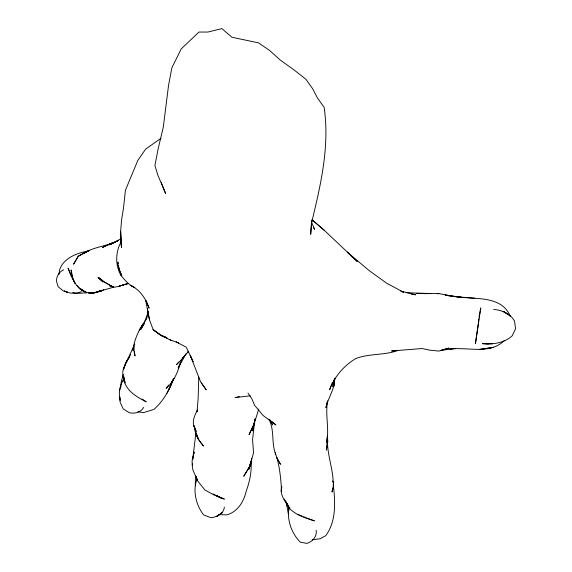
<?xml version="1.0" encoding="UTF-8"?>
<svg xmlns="http://www.w3.org/2000/svg" width="572" height="572" viewBox="0 0 572 572"><rect width="100%" height="100%" fill="white"/><g stroke="black" fill="none" stroke-linecap="round" stroke-linejoin="round"><path stroke-width="0.86" d="M121.092 245.531L120.656 231.267L121.607 219.655L123.559 207.665L125.404 190.326L137.802 160.425L145.638 149.106L161.039 138.267M59.009 274.524C59.195 260.167 75.661 252.967 87.981 251.137M333.362 485.17C335.235 502.123 336.422 521.185 325.74 535.692L320.177 538.76L312.205 539.789M198.777 376.984L198.112 399.056L197.004 411.883L197.54 410.424M311.261 224.682L310.689 234.377L311.897 220.299M288.724 510.539L288.917 507.75C286.837 519.991 291.62 533.419 300.257 542.134L306.807 543.4C312.519 541.87 317.303 536.329 316.137 530.201M334.641 379.143C334.656 389.382 328.085 397.84 325.947 407.586L327.284 401.673M311.733 220.635L311.49 223.151C320.62 185.464 329.88 146.26 324.124 107.35L317.46 97.984L312.591 88.646L305.92 79.258L293.851 69.77L280.366 60.139L269.455 50.343L258.551 42.879L231.903 37.23L221.893 28.6L207.929 32.053L198.992 32.039L181.21 48.892L171.843 67.904L168.554 85.307L163.327 126.984L158.158 148.777L154.912 165.501L157.736 174.846L165.63 193.586L161.254 182.511M250.972 461.397L250.65 464.621L248.913 469.247L250.972 461.397C251.937 471.643 249.607 481.674 246.182 491.284C243.808 501.623 237.602 511.961 226.769 514.879L218.547 514.593M478.306 323.773L475.425 343.7L480.787 307.922L479 317.031M478.478 322.093L478.828 318.718M281.202 491.655L281.746 486.493C279.558 493.529 283.998 500.185 288.016 505.505L284.198 498.991M281.681 487.087L281.453 489.267C280.881 478.635 279.672 467.953 276.919 457.65L280.487 464.307L277.291 459.037L275.261 452.874M334.577 378.793L333.741 386.586L334.97 378.028M333.161 481.567C332.704 467.774 327.155 454.375 327.527 440.383L327.742 441.82L326.405 450.15L327.22 443.05M255.133 419.011L252.531 430.909L253.339 426.662M327.685 400.843C324.903 414.793 329.679 429.086 326.49 443.028L327.477 435.478L327.742 441.82M195.417 475.976L195.338 485.699M123.03 381.381L123.345 379.93C119.562 385.793 118.468 393.5 120.099 400.286L119.92 397.962M251.63 458.63L250.65 464.621L249.456 466.959L250.507 462.784M254.576 421.986L252.559 439.661L253.56 452.709L249.728 466.545L243.743 476.276L250.65 464.621L250.457 462.841M254.94 419.033L254.068 423.923L258.766 409.08M193.815 453.703L194.144 451.994L192.642 459.716L195.46 436.751L195.402 431.517M332.854 487.759L332.003 492.063L333.412 487.401L333.433 482.911L332.604 480.945M224.367 507.114C223.766 513.699 216.824 517.138 210.939 517.703L203.632 514.922C196.318 505.498 192.778 491.784 196.561 480.273M193.651 454.554L192.092 460.582L192.335 466.502L192.886 469.855L197.476 480.659L204.812 489.904L213.921 494.93L224.381 499.113L216.352 495.538M332.368 386.801L334.212 379.622M146.518 319.169L148.513 311.633M119.734 389.932L120.699 386.307M123.245 374.553L121.214 381.753L120.778 387.351M124.517 366.166L123.388 369.762L126.798 361.025L130.716 354.518M148.413 311.461L143.837 323.924L140.962 329.179L144.459 323.302M134.213 346.432L132.911 350.421C134.27 339.067 139.325 328.685 146.146 319.584M181.288 360.424C178.228 370.67 174.596 381.231 166.109 388.345L168.683 385.006M124.317 366.681C121.407 371.929 123.137 377.72 125.032 382.947L123.588 376.369M173.845 378.407C169.412 390.047 163.377 401.165 153.854 409.452L143.593 412.576L137.859 411.768M332.411 382.525L329.622 389.732C334.434 376.683 343.843 365.751 355.705 358.565C369.426 353.346 384.22 355.491 397.919 350.464M134.792 344.037L126.462 361.926L129.615 356.828M180.302 362.741L178.135 368.103L185.936 353.732M172.122 381.202L170.799 384.348L173.824 378.321L172.601 380.666M168.733 389.632L171.343 384.055L166.967 393.336M197.554 409.681C194.909 415.058 191.42 421.5 194.523 427.413M183.326 357.014L181.968 359.287L176.383 364.671L178.807 362.062M121.443 241.327C115.437 251.179 114.865 265.966 121.335 275.59M188.374 351.237L187.48 352.459L188.767 351.473M143.715 407.407C140.812 412.398 134.77 413.956 129.336 412.748L123.252 408.944L120.127 402.259L119.805 396.417M187.623 352.459L181.968 359.287L184.863 355.534L182.439 358.143M504.475 340.404C490.111 354.983 467.724 346.696 449.635 349.127M63.621 269.841C59.066 271.743 56.528 276.176 56.435 281.031L58.165 286.708L62.934 290.733L67.575 292.206L64.421 290.969C69.491 294.044 76.012 293.672 81.41 291.727M121.679 238.36L109.624 244.809L118.225 240.612L108.737 244.637L112.069 243.665M101.416 290.812L96.832 292.414L92.828 293.071L101.416 290.812L93.829 292.9L89.296 292.986L92.464 293.007C80.109 294.151 71.336 281.188 71.142 269.912L72.716 278.092L75.089 283.49L70.764 275.404L68.061 268.118L70.785 274.295M100.486 291.262L103.775 289.689M86.429 252.138L83.205 253.339L78.242 256.242L73.652 264.092L78.242 256.242L89.368 250.515M101.13 290.326L96.167 292.149L113.807 287.144M128.028 283.548L119.069 286.179L127.356 283.791M128.807 283.29L118.197 286.508L114.1 287.201L111.719 286.5L104.075 281.953L99.285 277.856L103.689 281.581L107.758 283.791M441.648 350.178L448.827 348.091L438.846 351.079L429.765 350.157L422.172 348.534L391.563 350.958L396.41 350.386M114.793 242.256C104.383 246.36 92.907 247.497 83.205 253.339L87.437 251.172L85.678 251.716L88.317 251.287M239.332 396.603L235.071 397.59L250.322 395.817M95.81 292.456L96.346 292.342L88.26 292.978M86.601 292.864L76.448 293.422L72.787 292.499M492.435 343.793L482.446 343.679C492.885 344.544 504.197 343.214 512.19 335.778L515.565 328.814L514.543 321.028C510.203 313.599 501.966 310.131 493.722 309.409M91.999 293.036L95.045 292.571M440.848 350.407L455.648 348.427L449.692 349.02M437.358 293.765L438.91 293.586L454.411 296.518L447.969 295.624M416.273 293.558L438.91 293.586M111.547 285.95L109.853 286.014L113.599 286.922L111.154 286.1L108.437 284.162L111.719 286.5L111.154 286.1M424.531 293.715L430.773 293.515L406.07 292.735M485.821 343.822L488.838 343.808M510.203 316.173C501.229 294.144 471.814 299.985 452.867 296.282L461.089 297.197L447.225 295.502M459.702 296.94L474.874 298.305M445.338 295.145L448.662 295.581L445.188 295.131M411.354 294.165L415.722 294.802L400.586 290.998M402.03 291.82L403.66 292.321L386.722 283.233L369.047 270.506L347.254 252.13L357.193 261.411L324.26 230.294L312.076 219.798M166.359 337.48L160.382 334.999L153.167 329.715L149.478 319.791L145.703 300.407M169.326 339.532L178.664 343.014L176.155 341.906L186.293 347.197L193.121 361.754L190.204 355.176L200.586 381.839L206.235 389.889L201.444 382.983M306.764 517.975L314.45 520.877C304.261 517.703 293.479 514.335 286.815 505.398L285.928 501.866L289.425 508.007L285.421 501.143M297.976 514.407L301.98 516.044M303.589 516.702L305.991 517.689M154.075 330.487L153.167 329.715L162.133 336.014L167.053 337.945L160.625 335.171L171.021 340.376M134.856 287.673C128.578 285.063 124.424 279.436 120.12 274.474M215.494 495.202L222.208 498.662L215.501 495.166M133.941 287.115L130.874 285.471C140.147 290.054 145.796 298.613 149.106 308.201L145.86 300.364M76.877 285.407L79.851 288.61L79.515 288.317L86.036 292.292L79.508 288.331L82.447 289.933M213.213 493.908L214.757 494.78M507.636 314.178L503.167 311.304L510.61 316.094L509.123 315.136M142.163 399.056L146.239 401.844C135.879 396.546 123.888 389.553 123.538 376.319M153.167 329.715L160.625 335.171M79.515 288.317L84.07 291.663L82.268 289.933M271.443 421.207L275.918 424.946L263.163 415.529L254.583 405.319L251.93 398.963L247.969 393.086M312.276 220.013L324.26 230.294M289.975 508.129L286.815 505.398L288.424 514.464M313.542 227.956L314.65 229.322L311.418 222.036M270.048 420.391L272.701 425.003L269.905 419.898M195.674 431.46L198.541 439.603L203.496 446.031C198.684 440.519 194.587 433.769 194.408 426.254M196.096 476.726L197.476 480.659L196.06 476.433M268.962 419.305C274.753 430.194 271.214 443.264 275.618 454.104L275.239 452.724M123.659 376.462L124.91 381.617M147.304 308.658L149.478 319.791M118.19 263.685L117.903 262.069L117.975 264.643L119.326 270.17L121.793 275.568L119.012 269.076L119.326 270.17L118.475 265.308M333.176 485.821L333.412 487.401L333.283 481.574M134.12 349.993L133.605 346.568L133.691 349.678L135.021 355.991L134.377 351.708M192.263 463.878L192.442 465.472M120.656 231.267L121.614 247.655L121.128 239.046M254.712 422.25L254.097 424.61L249.056 434.634L254.712 422.25M126.605 361.44L124.617 365.722L126.798 361.025L126.605 361.44M142.07 325.675L139.189 330.659L143.1 323.952L142.07 325.675M222.05 512.784L216.38 516.559L222.05 512.784M106.206 245.653L102.495 247.462L112.362 242.885L106.206 245.653M493.436 347.354L480.108 349.413L493.436 347.354M102.917 281.896L98.177 277.635L102.917 281.896M198.541 439.603L196.539 434.985L198.527 439.632M196.125 431.231L193.872 425.811L196.125 431.231"/></g></svg>
